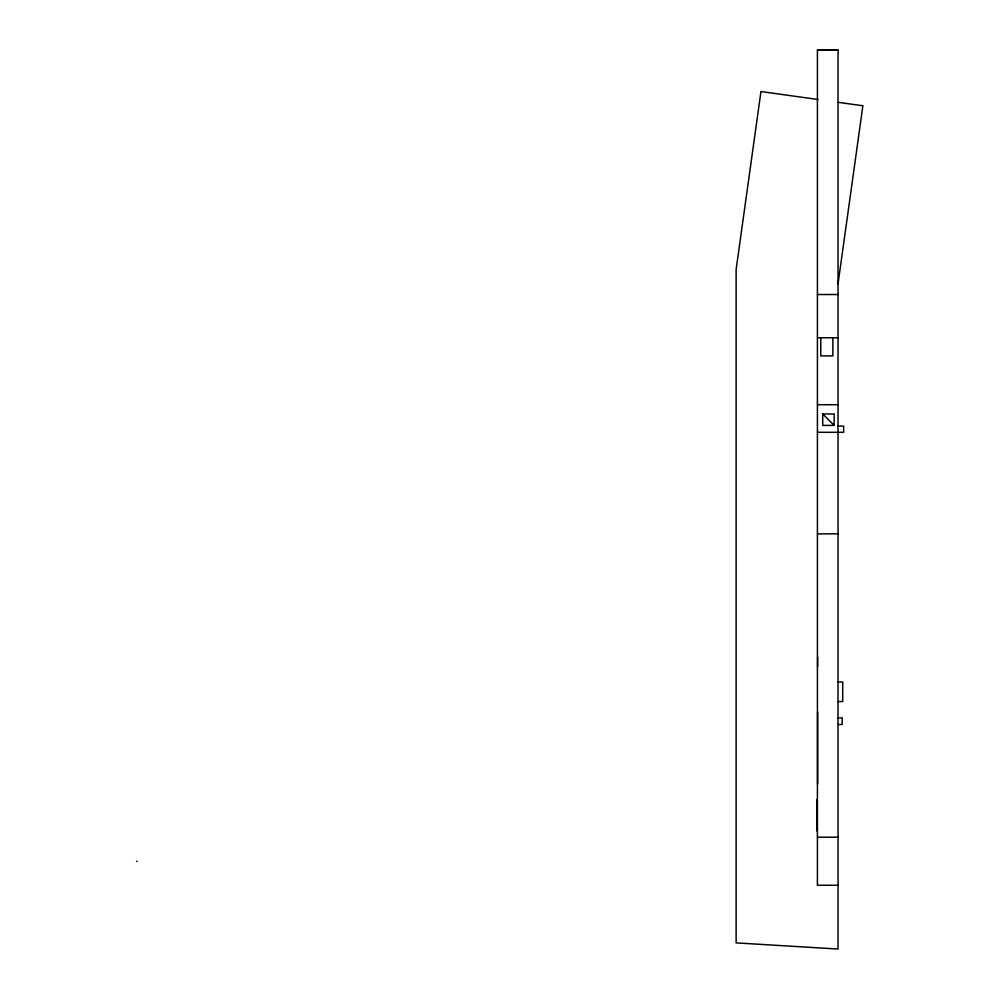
<?xml version="1.0" encoding="UTF-8"?>
<svg xmlns="http://www.w3.org/2000/svg" width="999" height="999" viewBox="0 0 999 999"><rect width="100%" height="100%" fill="white"/><g stroke="black" fill="none" stroke-linecap="round" stroke-linejoin="round"><path stroke-width="1.5" d="M136.501 861.438L137.063 861.325M838.036 283.816L862.886 105.769L838.173 102.31M817.419 50.125L838.036 50.125M817.419 294.518L838.036 294.518M817.419 337.749L838.036 337.749M817.419 404.732L838.036 404.732M822.726 413.986L834.153 413.986L834.153 425.412L822.726 425.412L822.726 413.986L834.153 425.412M838.036 426.098L843.68 426.098L843.68 432.305L817.419 432.305M817.419 533.853L838.036 533.853M838.036 681.967L842.706 681.967L842.706 701.56L838.036 701.56M837.524 717.881L842.169 717.881L842.169 724.487L838.036 724.487M817.419 837.224L838.036 837.224M838.036 885.264L817.419 885.264L817.419 49.95L838.036 49.95L838.036 949.05L736.113 942.894L736.113 269.593L760.963 91.533L818.106 99.513M832.866 337.749L832.866 355.906L820.766 355.906L820.766 337.749M817.657 657.342L817.657 666.645M817.632 711.625L817.632 784.203M816.945 799.425L816.945 831.006"/></g></svg>
